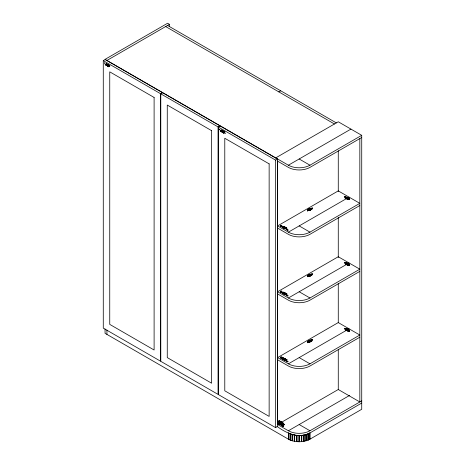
<?xml version="1.0" encoding="UTF-8"?>
<svg xmlns="http://www.w3.org/2000/svg" width="465" height="465" viewBox="0 0 465 465"><rect width="100%" height="100%" fill="white"/><g stroke="black" fill="none" stroke-linecap="round" stroke-linejoin="round"><path stroke-width="0.7" d="M280.784 424.626L280.959 423.784M280.936 424.446L281 424.138M278.988 421.674L279.07 421.29M278.686 423.749L278.814 423.127M279.052 422.017L279.227 421.18M278.797 423.848L278.924 423.243M279.134 422.255L279.378 421.11M278.913 423.946L279.035 423.353M279.233 422.423L279.517 421.092M279.023 424.045L279.145 423.464M279.337 422.569L279.645 421.104M279.14 424.138L279.262 423.551M279.442 422.702L279.779 421.127M279.256 424.214L279.378 423.638M279.552 422.825L279.901 421.168M279.378 424.295L279.494 423.72M279.663 422.935L280.029 421.22M279.494 424.371L279.616 423.778M279.773 423.057L279.93 422.307M280.017 421.906L280.145 421.278M279.61 424.452L279.738 423.836M279.878 423.173L280.035 422.435M280.145 421.929L280.267 421.342M279.732 424.516L279.866 423.865M279.988 423.313L280.145 422.569M280.267 421.988L280.389 421.418M279.854 424.574L280 423.871M280.087 423.476L280.256 422.685M279.977 424.626L280.36 422.807M280.505 422.127L280.622 421.575M280.099 424.673L280.471 422.935M280.622 422.208L280.744 421.65M280.226 424.708L280.575 423.069M280.738 422.296L280.86 421.732M280.36 424.725L280.68 423.202M280.848 422.4L280.97 421.831M280.494 424.725L280.784 423.359M280.965 422.505L281.087 421.924M280.633 424.702L280.877 423.539M281.116 422.418L281.203 422.017M281.325 425.365L281.953 422.389M281.418 425.417L282.052 422.447M281.54 425.487L282.168 422.516M281.662 425.556L282.29 422.58M281.778 425.626L282.412 422.65M281.9 425.696L282.528 422.72M282.017 425.766L282.65 422.79M282.139 425.835L282.749 422.848M282.261 425.905L282.383 425.312M282.377 425.975L282.505 425.382M282.499 426.039L282.621 425.452M282.615 426.109L282.743 425.516M283.086 424.225L283.162 423.888M282.737 426.178L282.865 425.585M283.191 424.283L283.261 423.946M282.86 426.248L282.982 425.655M283.29 424.342L283.359 424.004M282.976 426.318L283.104 425.725M283.388 424.4L283.458 424.063M283.098 426.388L283.22 425.795M283.487 424.452L283.65 423.673M283.214 426.457L283.342 425.864M283.336 426.527L283.464 425.934M283.592 425.016L283.824 423.906M283.691 425.074L283.859 424.295M283.888 424.685L283.958 424.347M283.987 424.743L284.057 424.406M284.086 424.801L284.156 424.464M283.493 424.958L283.755 423.731M280.389 422.046L280.505 421.499M284.185 424.859L284.26 424.522M108.659 66.733L109.153 66.448M223.694 133.147L224.188 132.862M107.369 65.989L107.665 65.821M222.404 132.403L222.7 132.234M103.277 60.642L105.166 59.549L162.465 92.634L160.576 93.721L103.277 60.642L103.277 328.127L160.576 361.206L160.576 93.721M106.944 60.45L169.493 24.337L169.493 26.517M104.282 63.013L104.753 62.74M104.555 63.38L104.927 63.164M105.067 64.461L105.526 64.199M106.194 63.81L106.514 63.629M106.084 63.984L106.607 63.682M105.974 64.153L106.694 63.734M105.863 64.321L106.787 63.786M105.753 64.49L106.863 63.85M105.642 64.658L106.479 64.176M106.578 64.124L106.88 63.949M105.532 64.827L106.38 64.339M106.584 64.222L106.892 64.048M105.538 64.931L106.287 64.501M106.595 64.321L106.903 64.147M105.631 64.984L106.276 64.612M106.601 64.426L106.915 64.246M105.718 65.036L106.369 64.664M106.613 64.525L106.927 64.344M106.159 64.891L106.462 64.716M106.625 64.623L106.938 64.443M106.247 64.943L106.555 64.769M106.63 64.722L106.95 64.542M106.34 64.995L106.962 64.641M106.433 65.053L106.973 64.74M106.526 65.106L106.985 64.838M107.479 64.554L107.799 64.368M106.613 65.158L106.997 64.937M107.456 64.67L107.892 64.426M106.671 65.228L107.008 65.036M107.432 64.792L107.979 64.478M106.688 65.431L107.02 65.135M107.386 65.03L108.159 64.583M106.7 65.53L107.043 65.333M107.369 65.147L107.845 64.873M106.729 65.623L107.055 65.431M107.345 65.269L107.822 64.99M107.322 65.385L107.804 65.106M107.299 65.507L107.886 65.17M107.276 65.623L107.979 65.216M108.223 65.077L108.514 64.908M107.252 65.739L108.095 65.257M108.217 65.187L108.56 64.99M107.229 65.861L107.711 65.582M107.892 65.478L108.589 65.077M107.281 65.937L107.688 65.705M107.979 65.536L108.612 65.17M108.054 65.6L108.618 65.274M107.462 66.047L107.758 65.873M108.101 65.675L108.601 65.391M107.555 66.1L107.851 65.925M107.648 66.152L107.956 65.972M108.909 65.425L109.263 65.216M107.741 66.204L108.455 65.792M108.886 65.542L109.356 65.269M107.828 66.257L108.49 65.879M108.862 65.664L109.449 65.321M107.927 66.309L108.508 65.972M108.839 65.78L109.542 65.379M108.025 66.356L108.525 66.071M108.816 65.902L109.63 65.431M108.13 66.402L108.514 66.181M108.793 66.018L109.287 65.734M109.42 65.658L109.723 65.484M108.752 66.257L109.263 65.85M109.513 65.71L109.909 65.588M108.729 66.373L109.351 66.018M108.705 66.495L109.438 66.071M108.682 66.611L109.531 66.123M109.322 66.35L109.624 66.175M108.746 66.786L109.13 66.565M109.415 66.402L109.717 66.228M109.502 66.454L109.81 66.28M160.791 93.849L162.68 92.756L219.98 125.841L218.097 126.928L160.791 93.849L160.791 361.334L218.097 394.413L218.097 126.928M278.808 91.872L280.697 90.785M218.312 127.055L220.195 125.963L277.5 159.047L277.5 426.533L275.611 427.62L218.312 394.541L218.312 127.055L275.611 160.134L277.5 159.047M219.311 129.427L219.788 129.154M219.585 129.799L219.962 129.578M220.102 130.874L220.561 130.613M221.23 130.229L221.549 130.043M221.119 130.398L221.636 130.095M221.009 130.566L221.729 130.148M220.898 130.735L221.822 130.2M220.788 130.903L221.898 130.264M220.677 131.072L221.509 130.589M221.607 130.537L221.91 130.363M220.567 131.24L221.416 130.752M221.619 130.636L221.921 130.462M220.567 131.345L221.323 130.915M221.631 130.735L221.933 130.56M220.66 131.397L221.311 131.025M221.636 130.839L221.945 130.659M220.753 131.45L221.404 131.078M221.648 130.938L221.956 130.758M221.189 131.304L221.497 131.13M221.654 131.037L221.968 130.857M221.282 131.357L221.59 131.182M221.666 131.142L221.979 130.956M221.375 131.415L221.991 131.054M221.468 131.467L222.008 131.153M221.555 131.519L222.02 131.252M222.514 130.967L222.828 130.781M221.648 131.572L222.032 131.351M222.468 131.206L223.014 130.892M221.718 131.746L222.055 131.549M222.444 131.322L223.107 130.944M221.724 131.845L222.067 131.647M222.421 131.444L223.194 130.996M221.735 131.944L222.078 131.746M222.398 131.56L222.88 131.287M221.764 132.037L222.09 131.845M222.375 131.682L222.857 131.403M222.357 131.798L222.834 131.519M222.334 131.921L222.915 131.583M222.311 132.037L223.014 131.63M223.258 131.49L223.549 131.322M222.287 132.153L223.13 131.671M223.252 131.601L223.589 131.403M222.264 132.275L222.747 131.996M222.927 131.891L223.624 131.49M222.311 132.351L222.723 132.118M223.014 131.95L223.642 131.583M223.084 132.014L223.653 131.688M222.497 132.461L222.793 132.287M223.136 132.089L223.636 131.804M222.59 132.513L222.886 132.339M222.677 132.566L222.991 132.386M223.938 131.839L224.299 131.63M222.77 132.618L223.485 132.205M223.915 131.955L224.392 131.682M222.863 132.67L223.52 132.293M223.898 132.077L224.485 131.734M222.956 132.723L223.543 132.386M223.874 132.194L224.572 131.793M223.055 132.769L223.555 132.484M223.828 132.432L224.758 131.897M223.805 132.548L224.299 132.269M224.549 132.124L224.851 131.95M223.781 132.67L224.293 132.38M224.642 132.176L224.938 132.002M223.758 132.787L224.38 132.432M223.741 132.909L224.473 132.484M223.717 133.025L224.566 132.537M224.357 132.763L224.659 132.589M223.781 133.199L224.165 132.978M224.444 132.816L224.746 132.641M224.537 132.868L224.839 132.694M225.205 133.542L225.554 133.345M275.716 157.897L338.27 121.784L361.724 135.321L361.724 409.287L309.957 439.169C303.36 442.628 294.984 442.628 288.387 439.169L105.055 333.324L105.055 328.976M169.493 24.337L167.603 23.25L105.055 59.363L288.387 165.209L350.941 129.096M288.387 165.209A15.252 8.806 0 0 0 309.957 165.209L361.724 135.321M361.724 137.501L309.957 167.388A15.252 8.806 0 0 1 288.387 167.388L277.529 161.117M288.387 232.145A15.252 8.806 0 0 0 309.957 232.145L359.834 203.345L338.27 190.894L277.605 225.914L288.387 232.145L349.052 197.119M359.834 205.524L309.957 234.325A15.252 8.806 0 0 1 288.387 234.325L277.605 228.094M288.387 297.989A15.252 8.806 0 0 0 309.957 297.989L359.834 269.189L338.27 256.738L277.605 291.758L288.387 297.989L349.052 262.963M359.834 271.368L309.957 300.169A15.252 8.806 0 0 1 288.387 300.169L277.605 293.938M288.387 363.833A15.252 8.806 0 0 0 309.957 363.833L359.834 335.033L338.27 322.582L277.605 357.602L288.387 363.833L349.052 328.807M359.834 337.212L309.957 366.013A15.252 8.806 0 0 1 288.387 366.013L277.605 359.782M278.855 423.818L277.605 424.539L277.605 161.163M281.36 422.371L338.276 389.507L338.27 349.61M277.529 424.493L288.387 430.764L349.692 395.372M288.387 430.764A15.252 8.806 0 0 0 309.957 430.764L361.724 400.877M361.724 403.056L309.957 432.944C298.716 439.14 286.283 433.223 276.925 426.324M308.475 208.715L312.73 208.006M308.435 208.797L312.544 208.111M308.394 208.878L312.364 208.215M308.312 209.047L312.178 208.32M308.272 209.128L311.812 208.535M308.231 209.209L311.631 208.64M308.19 209.291L311.445 208.744M308.109 209.453L311.509 208.884M308.062 209.535L311.608 208.942M308.022 209.616L311.707 209M307.94 209.779L311.91 209.116M307.9 209.86L311.992 209.18M307.859 209.942L311.806 209.285M307.778 210.11L311.626 209.39M307.737 210.192L311.259 209.599M307.696 210.273L311.079 209.703M307.615 210.436L310.893 209.814M307.574 210.517L310.527 210.023M307.534 210.599L308.522 210.436M308.667 210.407L310.347 210.128M307.452 210.761L308.342 210.54M308.766 210.465L310.161 210.232M307.406 210.843L307.975 210.75M308.969 210.581L309.795 210.447M307.365 210.924L307.795 210.854M309.068 210.639L309.614 210.552M308.475 274.559L312.73 273.85M308.394 274.722L312.544 273.955M308.353 274.809L312.178 274.164M308.312 274.891L311.998 274.274M308.231 275.053L311.812 274.379M308.19 275.135L311.445 274.588M308.15 275.216L311.405 274.67M308.062 275.379L311.608 274.786M308.022 275.46L311.707 274.844M307.981 275.542L311.812 274.902M307.9 275.704L311.992 275.024M307.859 275.786L311.806 275.129M307.818 275.873L311.626 275.233M307.778 275.954L311.44 275.338M307.696 276.117L311.259 275.443M307.656 276.198L310.893 275.658M307.615 276.28L310.713 275.762M307.534 276.443L310.527 275.867M307.493 276.524L308.342 276.384M308.766 276.309L310.161 276.076M307.452 276.605L308.156 276.489M308.865 276.367L309.981 276.181M307.365 276.768L307.975 276.594M308.969 276.425L309.795 276.291M308.475 340.403L312.73 339.694M308.435 340.485L312.544 339.799M308.353 340.653L312.364 339.903M308.312 340.735L311.998 340.118M308.272 340.816L311.812 340.223M308.19 340.979L311.631 340.328M308.15 341.06L311.405 340.514M308.109 341.141L311.509 340.572M308.062 341.223L311.608 340.63M307.981 341.386L311.812 340.746M307.94 341.467L311.91 340.804M307.9 341.548L311.992 340.868M307.818 341.717L311.806 340.973M307.778 341.798L311.44 341.182M307.737 341.88L311.259 341.287M307.656 342.042L311.079 341.391M307.615 342.124L310.713 341.606M307.574 342.205L310.527 341.711M307.493 342.368L308.522 342.124M308.667 342.095L310.347 341.816M307.452 342.449L308.156 342.333M308.865 342.211L309.981 342.025M307.406 342.531L307.975 342.438M308.969 342.269L309.795 342.135M307.365 342.612L307.795 342.542M309.068 342.327L309.614 342.24M307.284 342.781L307.609 342.647M286.562 229.582L286.231 229.576M287.318 295.473L287.021 295.473M281.97 357.661L281.854 357.765M287.318 361.317L286.882 361.369M281.575 225.391L281.9 225.391M281.575 291.235L281.9 291.235M281.575 357.079L281.9 357.079M284.173 228.466L285.167 228.46M284.173 294.31L285.167 294.304M284.173 360.154L285.167 360.148M280.831 225.339L281.778 225.339M280.691 225.391L281.04 225.391M281.034 225.548L281.581 225.548M280.837 225.653L281.738 225.659M280.732 225.763L281.116 225.711M280.843 226.025L281.401 226.025M280.959 226.077L281.354 226.077M280.529 226.188L280.982 226.24M281.47 226.24L281.918 226.188M280.755 226.292L281.674 226.292M282.697 226.345L283.737 226.345M282.389 226.397L283.83 226.397M281.761 226.502L283.987 226.502M281.139 226.606L283.115 226.554M283.243 226.612L283.917 226.554M281.052 226.664L282.557 226.664M283.092 226.717L283.778 226.664M281.238 226.769L282.627 226.821M282.947 226.821L283.644 226.769M282.11 226.874L283.511 226.874M282.29 226.978L283.371 226.978M284.429 226.978L284.842 226.978M282.383 227.03L283.307 227.03M284.156 227.089L285.022 227.089M282.424 227.193L283.168 227.141M283.882 227.193L285.208 227.193M282.278 227.298L283.034 227.245M283.609 227.298L285.376 227.298M282.243 227.35L282.9 227.35M283.336 227.402L284.435 227.35M284.923 227.35L285.498 227.402M282.429 227.455L282.761 227.455M283.063 227.507L284.47 227.507M284.958 227.507L285.539 227.507M282.929 227.559L283.888 227.559M284.022 227.559L284.615 227.565M284.853 227.565L285.533 227.565M282.79 227.618L283.749 227.618M284.109 227.618L285.504 227.618M282.889 227.722L283.569 227.774M284.249 227.722L285.382 227.722M283.069 227.827L283.778 227.879M284.132 227.879L284.685 227.879M285.679 227.879L286.399 227.879M283.255 227.931L284.685 227.931M285.411 227.984L286.58 227.984M283.447 228.036L284.615 228.036M285.138 228.094L286.766 228.094M283.673 228.146L284.435 228.146M284.999 228.146L285.981 228.146M286.254 228.146L286.858 228.146M283.9 228.199L284.22 228.199M284.725 228.251L285.847 228.199M286.347 228.199L287.039 228.251L286.533 228.303M284.452 228.356L285.923 228.356M284.318 228.408L285.301 228.408M285.411 228.408L286.109 228.46M284.26 228.513L285.028 228.513M285.591 228.518L286.289 228.571M284.446 228.623L284.76 228.623M285.777 228.623L286.196 228.623M286.271 229.047L286.673 229.047M285.992 229.361L286.76 229.361M287.021 229.629L287.161 229.576M286.748 229.733L287.103 229.681M287.027 229.89L287.364 229.838M287.608 229.943L287.387 230.053M287.8 229.948L288.201 230.001M287.719 230.105L288.062 230.053M281.058 291.131L281.563 291.131M280.691 291.235L281.778 291.183M280.918 291.445L281.674 291.445M280.837 291.503L281.232 291.503M280.732 291.607L281.116 291.555M280.965 291.764L281.058 291.817M280.843 291.869L281.401 291.869M280.459 291.974L280.796 292.032M281.662 292.032L281.993 291.979M280.628 292.084L280.982 292.084M281.47 292.084L281.813 292.084M280.755 292.136L281.674 292.136M282.697 292.189L283.737 292.189M282.075 292.293L283.923 292.293M281.453 292.398L283.987 292.346M281.052 292.508L282.836 292.456M283.168 292.508L283.848 292.456M281.145 292.561L282.447 292.561M283.092 292.561L283.714 292.561M281.238 292.613L282.627 292.665M282.947 292.665L283.644 292.613M282.11 292.718L283.511 292.718M282.29 292.822L283.371 292.822M284.295 292.874L284.929 292.874M282.476 292.927L283.237 292.933M284.022 292.985L285.115 292.985M282.354 293.09L283.104 293.037M283.749 293.09L285.295 293.09M282.964 293.142L282.278 293.142L282.9 293.194M283.609 293.142L284.568 293.142M284.836 293.142L285.376 293.142M283.336 293.246L284.435 293.194M284.923 293.194L285.498 293.246M282.429 293.299L282.761 293.299M283.063 293.351L284.47 293.351M284.958 293.351L285.539 293.351L284.022 293.409M282.79 293.462L283.888 293.409M282.796 293.514L283.615 293.514M284.191 293.514L285.458 293.514M282.889 293.566L283.662 293.671M284.225 293.671L285.254 293.618M285.818 293.671L286.306 293.671M283.162 293.723L283.778 293.723M284.132 293.723L284.685 293.723L283.255 293.775M285.679 293.723L286.399 293.723M285.411 293.828L286.58 293.828M283.447 293.88L284.615 293.886M285.138 293.938L286.766 293.938M283.673 293.99L284.435 293.99M284.865 294.043L285.981 293.99M286.254 293.99L286.952 294.043M284.592 294.147L285.83 294.147M286.44 294.095L287.074 294.147M284.318 294.252L286.016 294.252M286.62 294.2L286.934 294.2M285.498 294.304L286.109 294.304M284.26 294.357L285.028 294.357M285.591 294.362L286.289 294.415M284.446 294.467L284.76 294.467M285.777 294.467L286.196 294.467M286.271 294.891L286.673 294.891M286.55 295.205L286.847 295.153M286.091 295.258L286.632 295.258M286.748 295.577L287.103 295.525M287.167 295.682L287.469 295.63M287.387 295.792L287.922 295.792M287.858 295.897L288.201 295.845M280.831 357.027L281.778 357.027M280.691 357.079L281.04 357.079M280.918 357.289L281.674 357.289M280.773 357.399L281.232 357.347M280.715 357.504L281.034 357.451M280.843 357.713L281.401 357.713M280.459 357.818L280.796 357.876M281.662 357.876L281.993 357.823M280.628 357.928L281.813 357.928M283.011 357.98L283.644 357.98M280.988 358.033L281.453 358.033M282.389 358.085L283.83 358.085M281.761 358.19L283.987 358.19M281.453 358.242L283.115 358.242M283.313 358.242L283.917 358.242M281.052 358.352L282.836 358.3M283.168 358.352L283.848 358.3M281.145 358.405L282.534 358.457M283.022 358.457L283.714 358.405M281.325 358.509L281.714 358.509M282.017 358.509L282.72 358.562M282.871 358.562L283.574 358.509M282.203 358.614L283.441 358.614M284.429 358.666L284.842 358.666M282.383 358.718L283.307 358.718M284.156 358.777L285.022 358.777M282.499 358.829L283.168 358.829M284.022 358.829L285.115 358.829M282.354 358.934L283.104 358.881M283.749 358.934L285.295 358.934M282.243 359.038L282.964 358.986M283.476 359.038L284.568 358.986M284.836 358.986L285.446 359.038M282.336 359.09L282.83 359.09M283.202 359.143L284.371 359.143M284.975 359.09L285.527 359.143M282.929 359.247L284.615 359.253M284.853 359.253L285.539 359.195M282.79 359.305L283.749 359.305M284.109 359.305L285.504 359.305M282.889 359.41L283.476 359.41M284.249 359.41L285.382 359.41M282.976 359.462L283.662 359.515M284.225 359.515L285.254 359.462M285.818 359.515L286.306 359.515M283.162 359.567L284.685 359.619L283.348 359.672M285.545 359.619L286.492 359.619M285.272 359.73L286.673 359.73M283.551 359.782L284.545 359.782M284.999 359.834L286.858 359.834M283.9 359.887L284.22 359.887M284.725 359.939L285.847 359.887M286.347 359.887L287.039 359.939M284.592 359.991L285.83 359.991M286.533 359.991L287.074 359.991M284.318 360.096L286.016 360.096M286.62 360.044L286.934 360.044M284.26 360.201L285.028 360.206M285.498 360.148L286.196 360.206M284.353 360.259L284.894 360.259M285.684 360.259L286.289 360.259M286.109 360.788L286.864 360.84M286.091 361.102L286.632 361.102M287.364 361.526L287.01 361.636M287.835 361.578L287.387 361.636M287.858 361.741L288.201 361.689M287.382 230.158L287.788 230.158M287.382 296.002L287.788 296.002M287.382 361.846L287.788 361.846M286.655 295.473L286.277 295.519M344.263 196.718L348.552 197.515M344.629 196.933L348.593 197.596M344.809 197.038L348.634 197.677M344.995 197.143L348.721 197.84M345.356 197.352L348.762 197.921M345.542 197.456L348.802 198.003M345.483 197.602L348.884 198.166M345.379 197.66L348.924 198.253M345.28 197.718L348.965 198.334M345.077 197.834L349.046 198.497M345.001 197.892L349.087 198.578M345.181 197.997L349.128 198.66M345.361 198.102L349.209 198.822M345.728 198.317L349.25 198.904M345.914 198.421L349.291 198.985M346.094 198.526L349.337 199.067M346.28 198.631L349.418 199.229M346.646 198.846L348.326 199.125M348.465 199.148L349.459 199.316M346.826 198.95L348.221 199.183M348.645 199.253L349.5 199.398M347.006 199.055L348.122 199.241M348.831 199.357L349.581 199.561M347.372 199.264L347.919 199.357M349.198 199.572L349.622 199.642M344.263 262.562L348.512 263.277M344.443 262.673L348.593 263.44M344.809 262.882L348.634 263.521M344.995 262.987L348.674 263.603M345.175 263.091L348.762 263.765M345.542 263.3L348.802 263.847M345.582 263.388L348.843 263.928M345.483 263.446L348.884 264.01M345.28 263.562L348.965 264.178M345.181 263.62L349.006 264.26M345.077 263.678L349.046 264.341M345.001 263.736L349.128 264.504M345.361 263.946L349.169 264.585M345.547 264.056L349.209 264.666M345.728 264.161L349.291 264.829M346.094 264.37L349.337 264.911M346.28 264.475L349.378 264.992M346.46 264.579L349.459 265.16M346.826 264.794L348.221 265.027M348.645 265.096L349.5 265.242M347.006 264.899L348.122 265.085M348.831 265.201L349.541 265.323M347.192 265.004L348.023 265.143M349.012 265.306L349.622 265.486M344.263 328.406L348.512 329.121M344.443 328.517L348.552 329.203M344.629 328.621L348.593 329.284M344.809 328.726L348.674 329.447M345.175 328.935L348.721 329.528M345.356 329.04L348.762 329.609M345.542 329.15L348.843 329.772M345.483 329.29L348.884 329.854M345.379 329.348L348.924 329.941M345.181 329.464L349.006 330.103M345.077 329.522L349.046 330.185M345.001 329.58L349.087 330.266M345.181 329.685L349.169 330.429M345.547 329.9L349.209 330.51M345.728 330.005L349.25 330.592M345.914 330.109L349.337 330.755M346.28 330.319L349.378 330.836M346.46 330.423L349.418 330.917M346.646 330.534L348.326 330.813M348.465 330.836L349.459 331.004M346.826 330.638L348.221 330.871M348.645 330.941L349.541 331.167M347.192 330.848L348.023 330.987M349.012 331.15L349.581 331.249M347.372 330.952L347.919 331.045M349.198 331.26L349.622 331.33M349.378 331.365L349.703 331.493M167.551 25.459L336.329 122.9M165.662 26.552L334.44 123.992M299.175 158.983L309.957 165.209M299.175 225.914L309.957 232.145M299.175 291.758L309.957 297.989M299.175 357.602L309.957 363.833M338.27 389.519L359.834 401.969L359.834 138.593M299.175 424.539L309.957 430.764M338.27 150.811L338.27 191.441M338.27 217.562L338.27 257.465M338.27 283.586L338.27 322.762M309.957 439.169L309.957 432.944A15.252 8.806 0 0 1 288.387 432.944L288.387 439.169M309.8 433.025L309.8 439.251M308.301 433.764L308.301 439.989M308.138 433.839L308.138 440.07M307.958 433.903L307.958 440.134M306.278 434.502L306.278 440.727M306.098 434.566L306.098 440.791M305.906 434.612L305.906 440.837M304.081 435.048L304.081 441.273M303.889 435.095L303.889 441.32M303.686 435.124L303.686 441.349M301.762 435.385L301.762 441.611M301.558 435.414L301.558 441.64M301.349 435.426L301.349 441.651M299.384 435.513L299.384 441.738M299.175 435.525L299.175 441.75M298.966 435.513L298.966 441.738M296.995 435.426L296.995 441.651M296.786 435.414L296.786 441.64M296.583 435.385L296.583 441.611M294.665 435.124L294.665 441.349M294.461 435.095L294.461 441.32M294.269 435.048L294.269 441.273M292.444 434.612L292.444 440.837M292.253 434.566L292.253 440.791M292.072 434.502L292.072 440.727M290.387 433.903L290.387 440.134M290.212 433.839L290.212 440.07M290.05 433.764L290.05 439.989M288.55 433.025L288.55 439.251M275.611 160.134L275.611 427.62M106.944 330.063L106.944 334.411M154.107 97.458L109.746 71.848L109.746 324.39L154.107 350L154.107 97.458M211.621 130.665L167.266 105.055L167.266 357.597L211.621 383.207L211.621 130.665M269.142 163.872L224.781 138.262L224.781 390.803L269.142 416.413L269.142 163.872M283.464 423.191L278.686 420.43L278.686 423.917L283.464 426.672L283.464 423.191"/></g></svg>
